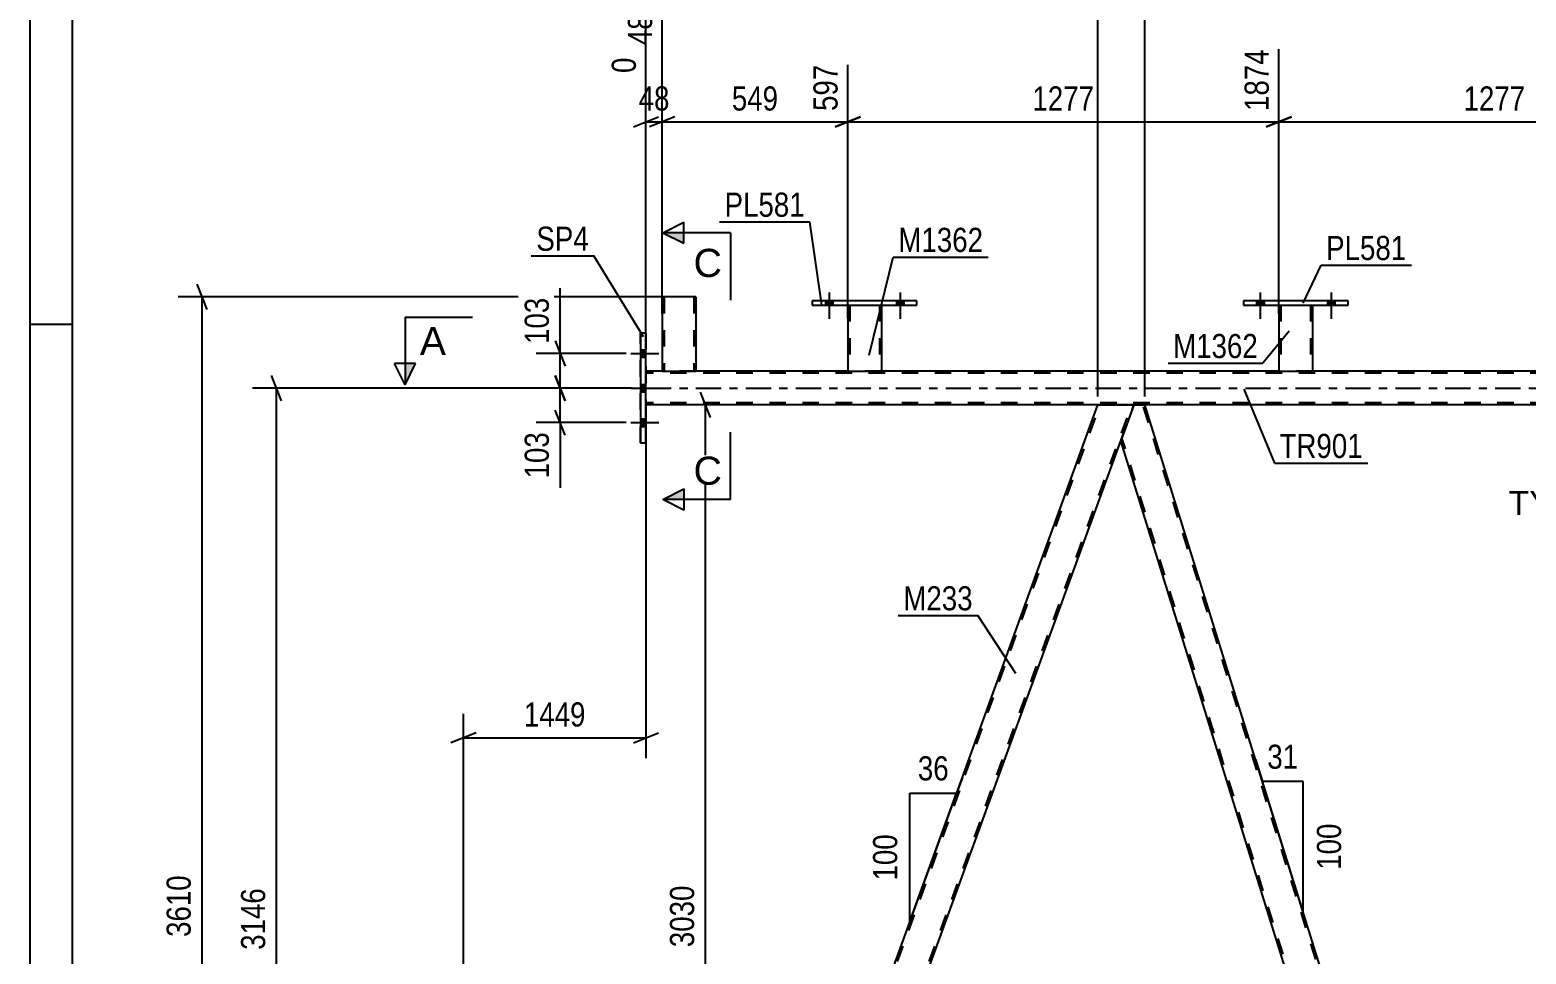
# Model space of a CAD drawing. Header units: millimetres. Extents: x 0 to 841, y 0 to 594.
# Drawn here: x 0 to 177.3, y 372.4 to 481.9 of the extents above; entities that cross this region are included whole.
import ezdxf

# ---------------------------------------------------------------- set-up
doc = ezdxf.new("R2010")
doc.units = ezdxf.units.MM
doc.linetypes.add('DXK_LINE_DOT2', pattern=[3.9198, 1.9599, -1.9599])
doc.linetypes.add('DXK_LINE_DOT3', pattern=[5.9187, 2.979, -0.9799, 0.9799, -0.9799])
doc.styles.add('Arial', font='ARIAL.TTF', dxfattribs={"height": 0.2})
doc.styles.add('Arial Narrow', font='ARIALN.TTF', dxfattribs={"height": 0.2})

# ---------------------------------------------------------------- blocks, each defined once
blk = doc.blocks.new('Unknown-283133975-1133')
at = {"color": 5, "linetype": 'Continuous'}
for p, q in [((0, 594), (0, 0)), ((5, 589), (5, 5)), ((5, 447), (0, 447))]:
    blk.add_line(p, q, dxfattribs=at)
blk = doc.blocks.new('Bolt-283133975-2356 - 2347')
at = {"linetype": 'Continuous'}
for points in [[(145.33, 449.32), (146.21, 449.32), (146.21, 449.8), (145.33, 449.8)], [(153.73, 449.32), (154.61, 449.32), (154.61, 449.8), (153.73, 449.8)]]:
    blk.add_hatch(color=1, dxfattribs=at).paths.add_polyline_path(points)
at = {"color": 1, "linetype": 'Continuous'}
for p, q in [((145.77, 450.8), (145.77, 447.68)), ((154.17, 450.8), (154.17, 447.68)), ((145.33, 449.8), (145.33, 449.32)), ((146.21, 449.8), (146.21, 449.32)), ((153.73, 449.8), (153.73, 449.32)), ((154.61, 449.8), (154.61, 449.32))]:
    blk.add_line(p, q, dxfattribs=at)
blk = doc.blocks.new('Bolt-283133975-2357 - 2347')
at = {"linetype": 'Continuous'}
for points in [[(94.25, 449.32), (95.13, 449.32), (95.13, 449.8), (94.25, 449.8)], [(102.65, 449.32), (103.53, 449.32), (103.53, 449.8), (102.65, 449.8)]]:
    blk.add_hatch(color=1, dxfattribs=at).paths.add_polyline_path(points)
at = {"color": 1, "linetype": 'Continuous'}
for p, q in [((94.69, 450.8), (94.69, 447.68)), ((103.09, 450.8), (103.09, 447.68)), ((94.25, 449.8), (94.25, 449.32)), ((95.13, 449.8), (95.13, 449.32)), ((102.65, 449.8), (102.65, 449.32)), ((103.53, 449.8), (103.53, 449.32))]:
    blk.add_line(p, q, dxfattribs=at)
blk = doc.blocks.new('Bolt-283133975-2358 - 2347')
at = {"linetype": 'Continuous'}
for points in [[(94.25, 449.32), (95.13, 449.32), (95.13, 449.8), (94.25, 449.8)], [(102.65, 449.32), (103.53, 449.32), (103.53, 449.8), (102.65, 449.8)]]:
    blk.add_hatch(color=1, dxfattribs=at).paths.add_polyline_path(points)
at = {"color": 1, "linetype": 'Continuous'}
for p, q in [((94.69, 450.8), (94.69, 447.68)), ((103.09, 450.8), (103.09, 447.68)), ((94.25, 449.8), (94.25, 449.32)), ((95.13, 449.8), (95.13, 449.32)), ((102.65, 449.8), (102.65, 449.32)), ((103.53, 449.8), (103.53, 449.32))]:
    blk.add_line(p, q, dxfattribs=at)
blk = doc.blocks.new('Part-283133975-2486 - 2347')
at = {"color": 2, "linetype": 'Continuous'}
for p, q in [((147.97, 449.32), (147.97, 441.48)), ((151.97, 449.32), (151.97, 441.48)), ((147.97, 441.48), (151.97, 441.48))]:
    blk.add_line(p, q, dxfattribs=at)
at = {"color": 7, "linetype": 'DXK_LINE_DOT2'}
for p, q in [((147.97, 449.32), (151.97, 449.32)), ((147.97, 449.32), (147.97, 449.32)), ((147.97, 449.32), (147.97, 449.32)), ((148.21, 449.32), (148.21, 441.48)), ((151.73, 449.32), (151.73, 441.48)), ((151.97, 449.32), (151.97, 449.32)), ((151.97, 449.32), (151.97, 449.32)), ((151.67, 441.48), (151.71, 441.48)), ((151.67, 441.48), (151.71, 441.48)), ((151.71, 441.48), (151.73, 441.48)), ((151.71, 441.48), (151.73, 441.48))]:
    blk.add_line(p, q, dxfattribs=at)
blk = doc.blocks.new('Part-283133975-2491 - 2347')
at = {"color": 2, "linetype": 'Continuous'}
for p, q in [((143.77, 449.8), (143.77, 449.32)), ((156.17, 449.8), (143.77, 449.8)), ((143.77, 449.32), (156.17, 449.32)), ((156.17, 449.32), (156.17, 449.8))]:
    blk.add_line(p, q, dxfattribs=at)
blk = doc.blocks.new('Part-283133975-2496 - 2347')
at = {"color": 2, "linetype": 'Continuous'}
for p, q in [((96.89, 449.32), (96.89, 441.48)), ((100.89, 449.32), (100.89, 441.48)), ((96.89, 441.48), (100.89, 441.48))]:
    blk.add_line(p, q, dxfattribs=at)
at = {"color": 7, "linetype": 'DXK_LINE_DOT2'}
for p, q in [((96.89, 449.32), (100.89, 449.32)), ((96.89, 449.32), (96.89, 449.32)), ((96.89, 449.32), (96.89, 449.32)), ((97.13, 449.32), (97.13, 441.48)), ((100.65, 449.32), (100.65, 441.48)), ((100.89, 449.32), (100.89, 449.32)), ((100.89, 449.32), (100.89, 449.32)), ((100.59, 441.48), (100.63, 441.48)), ((100.59, 441.48), (100.63, 441.48)), ((100.63, 441.48), (100.65, 441.48)), ((100.63, 441.48), (100.65, 441.48))]:
    blk.add_line(p, q, dxfattribs=at)
blk = doc.blocks.new('Part-283133975-2501 - 2347')
at = {"color": 2, "linetype": 'Continuous'}
for p, q in [((92.69, 449.8), (92.69, 449.32)), ((105.09, 449.8), (92.69, 449.8)), ((92.69, 449.32), (105.09, 449.32)), ((105.09, 449.32), (105.09, 449.8))]:
    blk.add_line(p, q, dxfattribs=at)
blk = doc.blocks.new('Part-283133975-2544 - 2347')
at = {"color": 2, "linetype": 'Continuous'}
for p, q in [((74.91, 450.28), (74.91, 441.48)), ((78.91, 450.28), (74.91, 450.28)), ((78.91, 450.28), (78.91, 441.48)), ((74.91, 441.48), (78.91, 441.48))]:
    blk.add_line(p, q, dxfattribs=at)
at = {"color": 7, "linetype": 'DXK_LINE_DOT2'}
for p, q in [((75.15, 450.28), (75.15, 441.48)), ((78.6, 450.28), (78.61, 450.28)), ((78.61, 450.28), (78.65, 450.28)), ((78.65, 450.28), (78.67, 450.28)), ((78.67, 450.28), (78.67, 441.48)), ((78.65, 441.48), (78.61, 441.48)), ((78.65, 441.48), (78.61, 441.48)), ((78.67, 441.48), (78.65, 441.48)), ((78.65, 441.48), (78.67, 441.48))]:
    blk.add_line(p, q, dxfattribs=at)
blk = doc.blocks.new('Bolt-283133975-2547 - 2347')
at = {"linetype": 'Continuous'}
for points in [[(145.33, 449.32), (146.21, 449.32), (146.21, 449.8), (145.33, 449.8)], [(153.73, 449.32), (154.61, 449.32), (154.61, 449.8), (153.73, 449.8)]]:
    blk.add_hatch(color=1, dxfattribs=at).paths.add_polyline_path(points)
at = {"color": 1, "linetype": 'Continuous'}
for p, q in [((145.77, 450.8), (145.77, 447.68)), ((154.17, 450.8), (154.17, 447.68)), ((145.33, 449.8), (145.33, 449.32)), ((146.21, 449.8), (146.21, 449.32)), ((153.73, 449.8), (153.73, 449.32)), ((154.61, 449.8), (154.61, 449.32))]:
    blk.add_line(p, q, dxfattribs=at)
blk = doc.blocks.new('Bolt-283133975-2572 - 2347')
at = {"linetype": 'Continuous'}
for points in [[(72.99, 443.14), (72.99, 444.02), (72.35, 444.02), (72.35, 443.14)], [(72.99, 443.14), (72.99, 444.02), (72.35, 444.02), (72.35, 443.14)], [(72.99, 443.14), (72.99, 444.02), (72.35, 444.02), (72.35, 443.14)], [(72.99, 439.04), (72.99, 439.92), (72.35, 439.92), (72.35, 439.04)], [(72.99, 439.04), (72.99, 439.92), (72.35, 439.92), (72.35, 439.04)], [(72.99, 434.94), (72.99, 435.82), (72.35, 435.82), (72.35, 434.94)], [(72.99, 434.94), (72.99, 435.82), (72.35, 435.82), (72.35, 434.94)], [(72.99, 434.94), (72.99, 435.82), (72.35, 435.82), (72.35, 434.94)]]:
    blk.add_hatch(color=1, dxfattribs=at).paths.add_polyline_path(points)
at = {"color": 1, "linetype": 'Continuous'}
for p, q in [((71.19, 443.58), (74.51, 443.58)), ((71.19, 443.58), (74.51, 443.58)), ((71.19, 443.58), (74.51, 443.58)), ((72.35, 444.02), (72.99, 444.02)), ((72.35, 444.02), (72.99, 444.02)), ((72.35, 444.02), (72.99, 444.02)), ((72.35, 443.14), (72.99, 443.14)), ((72.35, 443.14), (72.99, 443.14)), ((72.35, 443.14), (72.99, 443.14)), ((72.35, 439.92), (72.99, 439.92)), ((72.35, 439.92), (72.99, 439.92)), ((71.19, 439.48), (74.51, 439.48)), ((71.19, 439.48), (74.51, 439.48)), ((72.35, 439.04), (72.99, 439.04)), ((72.35, 439.04), (72.99, 439.04)), ((71.19, 435.38), (74.51, 435.38)), ((71.19, 435.38), (74.51, 435.38)), ((71.19, 435.38), (74.51, 435.38)), ((72.35, 435.82), (72.99, 435.82)), ((72.35, 435.82), (72.99, 435.82)), ((72.35, 435.82), (72.99, 435.82)), ((72.35, 434.94), (72.99, 434.94)), ((72.35, 434.94), (72.99, 434.94)), ((72.35, 434.94), (72.99, 434.94))]:
    blk.add_line(p, q, dxfattribs=at)
blk = doc.blocks.new('Part-283133975-2634 - 2347')
at = {"color": 2, "linetype": 'Continuous'}
for p, q in [((74.91, 441.48), (72.99, 441.48)), ((96.89, 441.48), (78.91, 441.48)), ((147.97, 441.48), (100.89, 441.48)), ((199.05, 441.48), (151.97, 441.48)), ((126.54, 437.48), (72.99, 437.48)), ((211.67, 437.48), (132.11, 437.48))]:
    blk.add_line(p, q, dxfattribs=at)
at = {"color": 7, "linetype": 'DXK_LINE_DOT2'}
for p, q in [((72.99, 437.48), (72.99, 441.48)), ((78.91, 441.48), (74.91, 441.48)), ((100.89, 441.48), (96.89, 441.48)), ((151.97, 441.48), (147.97, 441.48)), ((736.33, 441.24), (72.99, 441.24)), ((72.99, 437.96), (72.99, 441)), ((736.33, 437.72), (72.99, 437.72)), ((72.99, 437.48), (72.99, 437.52)), ((132.11, 437.48), (126.54, 437.48))]:
    blk.add_line(p, q, dxfattribs=at)
at = {"color": 7, "linetype": 'DXK_LINE_DOT3'}
blk.add_line((72.99, 439.48), (736.33, 439.48), dxfattribs=at)
blk = doc.blocks.new('Part-283133975-2747 - 2347')
at = {"color": 7, "linetype": 'DXK_LINE_DOT2'}
for p, q in [((167.81, 316.26), (211.93, 437.48)), ((171.55, 316.26), (215.67, 437.48)), ((215.93, 437.48), (214.38, 433.23)), ((167.55, 316.26), (169.31, 321.08)), ((171.81, 316.26), (173.56, 321.08)), ((171.81, 316.26), (167.55, 316.26)), ((171.3, 316.26), (168.06, 316.26))]:
    blk.add_line(p, q, dxfattribs=at)
at = {"color": 2, "linetype": 'Continuous'}
for p, q in [((211.67, 437.48), (169.31, 321.08)), ((215.93, 437.48), (211.67, 437.48)), ((173.56, 321.08), (214.38, 433.23))]:
    blk.add_line(p, q, dxfattribs=at)
blk = doc.blocks.new('Part-283133975-2752 - 2347')
at = {"color": 2, "linetype": 'Continuous'}
for p, q in [((82.42, 316.26), (126.54, 437.48)), ((126.54, 437.48), (130.79, 437.48)), ((86.67, 316.26), (129.25, 433.23))]:
    blk.add_line(p, q, dxfattribs=at)
at = {"color": 7, "linetype": 'DXK_LINE_DOT2'}
for p, q in [((82.67, 316.26), (126.79, 437.48)), ((86.42, 316.26), (130.54, 437.48)), ((129.25, 433.23), (130.79, 437.48)), ((86.67, 316.26), (82.42, 316.26)), ((86.16, 316.26), (82.93, 316.26))]:
    blk.add_line(p, q, dxfattribs=at)
blk = doc.blocks.new('Part-283133975-2757 - 2347')
at = {"color": 2, "linetype": 'Continuous'}
for p, q in [((130.79, 437.48), (129.25, 433.23)), ((130.79, 437.48), (132.11, 437.48)), ((168.39, 321.08), (132.11, 437.48)), ((164.2, 321.08), (129.25, 433.23))]:
    blk.add_line(p, q, dxfattribs=at)
at = {"color": 7, "linetype": 'DXK_LINE_DOT2'}
for p, q in [((168.68, 319.36), (131.86, 437.48)), ((165.96, 316.26), (129.38, 433.6)), ((165.71, 316.26), (164.2, 321.08)), ((168.82, 319.73), (168.39, 321.08)), ((167.55, 316.26), (168.82, 319.73)), ((167.55, 316.26), (168.82, 319.73)), ((165.71, 316.26), (167.55, 316.26)), ((166.21, 316.26), (167.55, 316.26))]:
    blk.add_line(p, q, dxfattribs=at)
blk = doc.blocks.new('Part-283133975-2763 - 2347')
at = {"color": 2, "linetype": 'Continuous'}
for p, q in [((72.35, 445.98), (72.35, 445.98)), ((72.99, 445.98), (72.35, 445.98)), ((72.35, 445.98), (72.35, 432.98)), ((72.99, 445.98), (72.99, 445.98)), ((72.99, 432.98), (72.99, 445.98)), ((72.35, 432.98), (72.35, 432.98)), ((72.35, 432.98), (72.99, 432.98)), ((72.99, 432.98), (72.99, 432.98))]:
    blk.add_line(p, q, dxfattribs=at)
at = {"color": 7, "linetype": 'DXK_LINE_DOT2'}
for p, q in [((72.35, 432.98), (72.35, 445.98)), ((72.99, 445.98), (72.99, 432.98))]:
    blk.add_line(p, q, dxfattribs=at)
blk = doc.blocks.new('StraightDimension-283133975-9279 - 2347')
at = {"color": 7, "linetype": 'Continuous'}
for p, q in [((147.97, 448.28), (147.97, 479.63)), ((96.89, 447.74), (96.89, 477.8)), ((98.39, 471.62), (95.39, 470.42)), ((146.47, 470.42), (149.47, 471.62)), ((96.89, 471.02), (147.97, 471.02))]:
    blk.add_line(p, q, dxfattribs=at)
at = {"color": 0, "linetype": 'Continuous'}
blk.add_wipeout([(147.37, 480.23), (143.17, 480.23), (143.17, 471.72), (147.37, 471.72)], dxfattribs=at)
at = {"color": 0}
blk.add_wipeout([(126.68, 471.77), (126.68, 475.97), (118.17, 475.97), (118.17, 471.77)], dxfattribs=at)
at = {"color": 3, "linetype": 'Continuous', "style": 'Arial Narrow'}
blk.add_text('1874', height=2.863, rotation=90.0002, dxfattribs=at).set_placement((146.77, 472.32))
at = {"color": 3, "style": 'Arial Narrow'}
blk.add_text('1277', height=2.863, dxfattribs=at).set_placement((118.77, 472.37))
blk = doc.blocks.new('StraightDimension-283133975-9281 - 2347')
at = {"color": 7, "linetype": 'Continuous'}
for p, q in [((74.91, 448.28), (74.91, 483.77)), ((72.99, 442.48), (72.99, 478.64)), ((71.49, 470.42), (74.49, 471.62)), ((76.41, 471.62), (73.41, 470.42)), ((72.99, 471.02), (74.91, 471.02))]:
    blk.add_line(p, q, dxfattribs=at)
at = {"color": 0, "linetype": 'Continuous'}
blk.add_wipeout([(74.31, 484.37), (70.11, 484.37), (70.11, 479.52), (74.31, 479.52)], dxfattribs=at)
at = {"color": 0}
blk.add_wipeout([(76.38, 471.77), (76.38, 475.97), (71.52, 475.97), (71.52, 471.77)], dxfattribs=at)
at = {"color": 3, "linetype": 'Continuous', "style": 'Arial Narrow'}
blk.add_text('48', height=2.863, rotation=90.0002, dxfattribs=at).set_placement((73.71, 480.12))
at = {"color": 3, "style": 'Arial Narrow'}
blk.add_text('48', height=2.863, dxfattribs=at).set_placement((72.12, 472.37))
at = {"color": 0, "linetype": 'Continuous'}
blk.add_wipeout([(72.39, 479.24), (68.19, 479.24), (68.19, 476.22), (72.39, 476.22)], dxfattribs=at)
at = {"color": 3, "linetype": 'Continuous', "style": 'Arial Narrow'}
blk.add_text('0', height=2.86, rotation=90.0002, dxfattribs=at).set_placement((71.79, 476.82))
blk = doc.blocks.new('StraightDimension-283133975-9280 - 2347')
at = {"color": 7, "linetype": 'Continuous'}
for p, q in [((74.91, 448.28), (74.91, 483.77)), ((96.89, 447.74), (96.89, 477.8)), ((76.41, 471.62), (73.41, 470.42)), ((95.39, 470.42), (98.39, 471.62)), ((74.91, 471.02), (96.89, 471.02))]:
    blk.add_line(p, q, dxfattribs=at)
at = {"color": 0, "linetype": 'Continuous'}
blk.add_wipeout([(96.29, 478.4), (92.09, 478.4), (92.09, 471.72), (96.29, 471.72)], dxfattribs=at)
at = {"color": 0}
blk.add_wipeout([(89.24, 471.77), (89.24, 475.97), (82.56, 475.97), (82.56, 471.77)], dxfattribs=at)
at = {"color": 3, "linetype": 'Continuous', "style": 'Arial Narrow'}
blk.add_text('597', height=2.863, rotation=90.0002, dxfattribs=at).set_placement((95.69, 472.32))
at = {"color": 3, "style": 'Arial Narrow'}
blk.add_text('549', height=2.863, dxfattribs=at).set_placement((83.16, 472.37))
blk = doc.blocks.new('AngleDimension-283133975-16685 - 2347')
at = {"color": 7, "linetype": 'Continuous'}
for p, q in [((145.21, 395.45), (146.02, 392.86)), ((150.84, 392.86), (146.02, 392.86)), ((150.84, 377.4), (146.02, 392.86)), ((150.84, 377.4), (150.84, 392.86))]:
    blk.add_line(p, q, dxfattribs=at)
at = {"color": 0}
blk.add_wipeout([(155.94, 388.47), (151.74, 388.47), (151.74, 381.79), (155.94, 381.79)], dxfattribs=at)
at = {"color": 3, "style": 'Arial Narrow'}
blk.add_text('100', height=2.863, rotation=90.0002, dxfattribs=at).set_placement((155.34, 382.39))
at = {"color": 0}
blk.add_wipeout([(150.86, 393.76), (150.86, 397.96), (146, 397.96), (146, 393.76)], dxfattribs=at)
at = {"color": 3, "style": 'Arial Narrow'}
blk.add_text('31', height=2.863, dxfattribs=at).set_placement((146.6, 394.36))
blk = doc.blocks.new('StraightDimension-283133975-3711 - 2347')
at = {"color": 7, "linetype": 'Continuous'}
for p, q in [((77.91, 450.28), (17.55, 450.28)), ((21, 448.78), (19.8, 451.78)), ((20.4, 305.88), (20.4, 450.28)), ((19.8, 307.38), (21, 304.38)), ((175.26, 305.88), (17.55, 305.88))]:
    blk.add_line(p, q, dxfattribs=at)
at = {"color": 0}
blk.add_wipeout([(19.65, 382.34), (15.45, 382.34), (15.45, 373.83), (19.65, 373.83)], dxfattribs=at)
at = {"color": 3, "style": 'Arial Narrow'}
blk.add_text('3610', height=2.863, rotation=90.0002, dxfattribs=at).set_placement((19.05, 374.43))
blk = doc.blocks.new('StraightDimension-283133975-3669 - 2347')
at = {"color": 7, "linetype": 'Continuous'}
for p, q in [((62.23, 440.98), (63.43, 437.98)), ((70.65, 439.48), (59.98, 439.48)), ((62.83, 435.38), (62.83, 439.48)), ((63.43, 433.88), (62.23, 436.88)), ((70.65, 435.38), (59.98, 435.38))]:
    blk.add_line(p, q, dxfattribs=at)
at = {"color": 0}
blk.add_wipeout([(62.08, 434.86), (57.88, 434.86), (57.88, 428.17), (62.08, 428.17)], dxfattribs=at)
at = {"color": 7, "linetype": 'Continuous'}
blk.add_line((62.83, 435.38), (62.83, 427.65), dxfattribs=at)
blk.add_line((62.83, 435.38), (62.83, 427.65), dxfattribs=at)
at = {"color": 3, "style": 'Arial Narrow'}
blk.add_text('103', height=2.863, rotation=90.0002, dxfattribs=at).set_placement((61.48, 428.77))
blk = doc.blocks.new('StraightDimension-283133975-2936 - 2347')
at = {"color": 7, "linetype": 'Continuous'}
for p, q in [((72.99, 436.48), (72.99, 395.62)), ((51.37, 317.26), (51.37, 400.87)), ((52.87, 398.62), (49.87, 397.42)), ((51.37, 398.02), (72.99, 398.02)), ((71.49, 397.42), (74.49, 398.62))]:
    blk.add_line(p, q, dxfattribs=at)
at = {"color": 0}
blk.add_wipeout([(66.44, 398.77), (66.44, 402.97), (57.92, 402.97), (57.92, 398.77)], dxfattribs=at)
at = {"color": 3, "style": 'Arial Narrow'}
blk.add_text('1449', height=2.863, dxfattribs=at).set_placement((58.52, 399.37))
blk = doc.blocks.new('AngleDimension-283133975-16714 - 2347')
at = {"color": 7, "linetype": 'Continuous'}
for p, q in [((110.47, 393.34), (109.79, 391.48)), ((104.25, 391.48), (109.79, 391.48)), ((104.25, 376.25), (109.79, 391.48)), ((104.25, 376.25), (104.25, 391.48))]:
    blk.add_line(p, q, dxfattribs=at)
at = {"color": 0}
blk.add_wipeout([(103.35, 387.21), (99.15, 387.21), (99.15, 380.52), (103.35, 380.52)], dxfattribs=at)
at = {"color": 3, "style": 'Arial Narrow'}
blk.add_text('100', height=2.863, rotation=90.0002, dxfattribs=at).set_placement((102.75, 381.12))
at = {"color": 0}
blk.add_wipeout([(109.45, 392.38), (109.45, 396.58), (104.6, 396.58), (104.6, 392.38)], dxfattribs=at)
at = {"color": 3, "style": 'Arial Narrow'}
blk.add_text('36', height=2.863, dxfattribs=at).set_placement((105.2, 392.98))
blk = doc.blocks.new('StraightDimension-283133975-19259 - 2347')
at = {"color": 7, "linetype": 'Continuous'}
for p, q in [((132.11, 438.48), (132.11, 503.18)), ((126.54, 438.48), (126.54, 498.68)), ((125.04, 489.47), (128.04, 490.67)), ((126.54, 490.07), (132.11, 490.07)), ((133.61, 490.67), (130.61, 489.47))]:
    blk.add_line(p, q, dxfattribs=at)
at = {"color": 0}
blk.add_wipeout([(132.67, 490.82), (132.67, 495.02), (125.98, 495.02), (125.98, 490.82)], dxfattribs=at)
at = {"color": 3, "style": 'Arial Narrow'}
blk.add_text('139', height=2.863, dxfattribs=at).set_placement((126.58, 491.42))
at = {"color": 0, "linetype": 'Continuous'}
blk.add_wipeout([(131.51, 503.78), (127.31, 503.78), (127.31, 495.27), (131.51, 495.27)], dxfattribs=at)
at = {"color": 3, "linetype": 'Continuous', "style": 'Arial Narrow'}
blk.add_text('1478', height=2.863, rotation=90.0002, dxfattribs=at).set_placement((130.91, 495.87))
blk = doc.blocks.new('StraightDimension-283133975-2907 - 2347')
at = {"color": 7, "linetype": 'Continuous'}
for p, q in [((29.82, 437.98), (28.62, 440.98)), ((71.35, 439.48), (26.37, 439.48)), ((29.22, 313.62), (29.22, 439.48)), ((28.62, 315.12), (29.82, 312.12)), ((50.37, 313.62), (26.37, 313.62))]:
    blk.add_line(p, q, dxfattribs=at)
at = {"color": 0}
blk.add_wipeout([(28.47, 380.81), (24.27, 380.81), (24.27, 372.3), (28.47, 372.3)], dxfattribs=at)
at = {"color": 3, "style": 'Arial Narrow'}
blk.add_text('3146', height=2.863, rotation=90.0002, dxfattribs=at).set_placement((27.87, 372.9))
blk = doc.blocks.new('StraightDimension-283133975-2925 - 2347')
at = {"color": 7, "linetype": 'Continuous'}
for p, q in [((80.64, 435.98), (79.44, 438.98)), ((137.98, 437.48), (77.19, 437.48)), ((80.04, 316.26), (80.04, 437.48)), ((79.44, 317.76), (80.64, 314.76)), ((169.75, 316.26), (77.19, 316.26))]:
    blk.add_line(p, q, dxfattribs=at)
at = {"color": 0}
blk.add_wipeout([(79.29, 381.13), (75.09, 381.13), (75.09, 372.62), (79.29, 372.62)], dxfattribs=at)
at = {"color": 3, "style": 'Arial Narrow'}
blk.add_text('3030', height=2.863, rotation=90.0002, dxfattribs=at).set_placement((78.69, 373.22))
blk = doc.blocks.new('StraightDimension-283133975-3679 - 2347')
at = {"color": 7, "linetype": 'Continuous'}
for p, q in [((62.23, 445.08), (63.43, 442.08)), ((70.65, 443.58), (59.98, 443.58)), ((62.83, 439.48), (62.83, 443.58)), ((63.43, 437.98), (62.23, 440.98)), ((70.65, 439.48), (59.98, 439.48))]:
    blk.add_line(p, q, dxfattribs=at)
at = {"color": 0}
blk.add_wipeout([(62.08, 450.79), (57.88, 450.79), (57.88, 444.11), (62.08, 444.11)], dxfattribs=at)
at = {"color": 7, "linetype": 'Continuous'}
blk.add_line((62.83, 443.58), (62.83, 451.32), dxfattribs=at)
blk.add_line((62.83, 443.58), (62.83, 451.32), dxfattribs=at)
at = {"color": 3, "style": 'Arial Narrow'}
blk.add_text('103', height=2.863, rotation=90.0002, dxfattribs=at).set_placement((61.48, 444.71))
blk = doc.blocks.new('StraightDimension-283133975-9278 - 2347')
at = {"color": 7, "linetype": 'Continuous'}
for p, q in [((147.97, 448.28), (147.97, 479.63)), ((199.05, 448.28), (199.05, 479.63)), ((149.47, 471.62), (146.47, 470.42)), ((197.55, 470.42), (200.55, 471.62)), ((147.97, 471.02), (199.05, 471.02))]:
    blk.add_line(p, q, dxfattribs=at)
at = {"color": 0, "linetype": 'Continuous'}
blk.add_wipeout([(198.45, 480.23), (194.25, 480.23), (194.25, 471.72), (198.45, 471.72)], dxfattribs=at)
at = {"color": 0}
blk.add_wipeout([(177.76, 471.77), (177.76, 475.97), (169.25, 475.97), (169.25, 471.77)], dxfattribs=at)
at = {"color": 3, "linetype": 'Continuous', "style": 'Arial Narrow'}
blk.add_text('3151', height=2.863, rotation=90.0002, dxfattribs=at).set_placement((197.85, 472.32))
at = {"color": 3, "style": 'Arial Narrow'}
blk.add_text('1277', height=2.863, dxfattribs=at).set_placement((169.85, 472.37))
blk = doc.blocks.new('StraightDimension-283133975-19258 - 2347')
at = {"color": 7, "linetype": 'Continuous'}
for p, q in [((132.11, 438.48), (132.11, 503.18)), ((211.67, 438.48), (211.67, 498.68)), ((133.61, 490.67), (130.61, 489.47)), ((132.11, 490.07), (211.67, 490.07)), ((210.17, 489.47), (213.17, 490.67))]:
    blk.add_line(p, q, dxfattribs=at)
at = {"color": 0, "linetype": 'Continuous'}
blk.add_wipeout([(211.07, 499.28), (206.87, 499.28), (206.87, 490.77), (211.07, 490.77)], dxfattribs=at)
at = {"color": 0}
blk.add_wipeout([(176.15, 490.82), (176.15, 495.02), (167.64, 495.02), (167.64, 490.82)], dxfattribs=at)
at = {"color": 3, "linetype": 'Continuous', "style": 'Arial Narrow'}
blk.add_text('3467', height=2.863, rotation=90.0002, dxfattribs=at).set_placement((210.47, 491.37))
at = {"color": 3, "style": 'Arial Narrow'}
blk.add_text('1989', height=2.863, dxfattribs=at).set_placement((168.24, 491.42))
blk = doc.blocks.new('StraightDimension-283133975-19260 - 2347')
at = {"color": 7, "linetype": 'Continuous'}
for p, q in [((126.54, 438.48), (126.54, 498.68)), ((72.99, 442.48), (72.99, 493.19)), ((74.49, 490.67), (71.49, 489.47)), ((72.99, 490.07), (126.54, 490.07)), ((125.04, 489.47), (128.04, 490.67))]:
    blk.add_line(p, q, dxfattribs=at)
at = {"color": 0, "linetype": 'Continuous'}
for points in [[(125.94, 499.28), (121.74, 499.28), (121.74, 490.77), (125.94, 490.77)], [(72.39, 493.79), (68.19, 493.79), (68.19, 490.77), (72.39, 490.77)]]:
    blk.add_wipeout(points, dxfattribs=at)
at = {"color": 0}
blk.add_wipeout([(104.02, 490.82), (104.02, 495.02), (95.51, 495.02), (95.51, 490.82)], dxfattribs=at)
at = {"color": 3, "linetype": 'Continuous', "style": 'Arial Narrow'}
for s, height, p in [('1339', 2.863, (125.34, 491.37)), ('0', 2.86, (71.79, 491.37))]:
    blk.add_text(s, height=height, rotation=90.0002, dxfattribs=at).set_placement(p)
at = {"color": 3, "style": 'Arial Narrow'}
blk.add_text('1339', height=2.863, dxfattribs=at).set_placement((96.11, 491.42))
blk = doc.blocks.new('Mark-283133975-2482 - 2347')
at = {"color": 0}
blk.add_wipeout([(145.49, 443.03), (145.49, 446.03), (135.44, 446.03), (135.44, 443.03)], dxfattribs=at)
blk.add_wipeout([(145.49, 443.03), (145.49, 446.03), (135.44, 446.03), (135.44, 443.03)], dxfattribs=at)
at = {"color": 30, "linetype": 'Continuous'}
for p in [(149.19, 446.22), (134.84, 442.43)]:
    blk.add_line(p, (146.09, 442.43), dxfattribs=at)
at = {"color": 3, "style": 'Arial Narrow'}
blk.add_text('M1362', height=2.863, dxfattribs=at).set_placement((135.44, 443.03))
blk = doc.blocks.new('Mark-283133975-2487 - 2347')
at = {"color": 0}
blk.add_wipeout([(163.07, 454.65), (163.07, 457.65), (153.57, 457.65), (153.57, 454.65)], dxfattribs=at)
blk.add_wipeout([(163.07, 454.65), (163.07, 457.65), (153.57, 457.65), (153.57, 454.65)], dxfattribs=at)
at = {"color": 30, "linetype": 'Continuous'}
for p, q in [((150.84, 449.55), (152.97, 454.05)), ((152.97, 454.05), (163.67, 454.05))]:
    blk.add_line(p, q, dxfattribs=at)
at = {"color": 3, "style": 'Arial Narrow'}
blk.add_text('PL581', height=2.863, dxfattribs=at).set_placement((153.57, 454.65))
blk = doc.blocks.new('Mark-283133975-2492 - 2347')
at = {"color": 0}
blk.add_wipeout([(112.94, 455.61), (112.94, 458.61), (102.89, 458.61), (102.89, 455.61)], dxfattribs=at)
blk.add_wipeout([(112.94, 455.61), (112.94, 458.61), (102.89, 458.61), (102.89, 455.61)], dxfattribs=at)
at = {"color": 30, "linetype": 'Continuous'}
for p, q in [((99.44, 443.37), (102.29, 455.01)), ((102.29, 455.01), (113.54, 455.01))]:
    blk.add_line(p, q, dxfattribs=at)
at = {"color": 3, "style": 'Arial Narrow'}
blk.add_text('M1362', height=2.863, dxfattribs=at).set_placement((102.89, 455.61))
blk = doc.blocks.new('Mark-283133975-2497 - 2347')
at = {"color": 0}
blk.add_wipeout([(91.8, 459.78), (91.8, 462.78), (82.3, 462.78), (82.3, 459.78)], dxfattribs=at)
blk.add_wipeout([(91.8, 459.78), (91.8, 462.78), (82.3, 462.78), (82.3, 459.78)], dxfattribs=at)
at = {"color": 30, "linetype": 'Continuous'}
for p in [(81.7, 459.18), (93.81, 449.32)]:
    blk.add_line(p, (92.4, 459.18), dxfattribs=at)
at = {"color": 3, "style": 'Arial Narrow'}
blk.add_text('PL581', height=2.863, dxfattribs=at).set_placement((82.3, 459.78))
blk = doc.blocks.new('Mark-283133975-2630 - 2347')
at = {"color": 0}
blk.add_wipeout([(157.91, 431.19), (157.91, 434.19), (148.05, 434.19), (148.05, 431.19)], dxfattribs=at)
blk.add_wipeout([(157.91, 431.19), (157.91, 434.19), (148.05, 434.19), (148.05, 431.19)], dxfattribs=at)
at = {"color": 30, "linetype": 'Continuous'}
for p, q in [((143.83, 439.33), (147.45, 430.59)), ((147.45, 430.59), (158.51, 430.59))]:
    blk.add_line(p, q, dxfattribs=at)
at = {"color": 3, "style": 'Arial Narrow'}
blk.add_text('TR901', height=2.863, dxfattribs=at).set_placement((148.05, 431.19))
blk = doc.blocks.new('Mark-283133975-2748 - 2347')
at = {"color": 0}
blk.add_wipeout([(111.7, 413.13), (111.7, 416.13), (103.48, 416.13), (103.48, 413.13)], dxfattribs=at)
blk.add_wipeout([(111.7, 413.13), (111.7, 416.13), (103.48, 416.13), (103.48, 413.13)], dxfattribs=at)
at = {"color": 30, "linetype": 'Continuous'}
for p in [(102.88, 412.53), (116.82, 405.67)]:
    blk.add_line(p, (112.3, 412.53), dxfattribs=at)
at = {"color": 3, "style": 'Arial Narrow'}
blk.add_text('M233', height=2.863, dxfattribs=at).set_placement((103.48, 413.13))
blk = doc.blocks.new('Mark-283133975-2759 - 2347')
at = {"color": 0}
blk.add_wipeout([(66.21, 455.75), (66.21, 458.75), (60, 458.75), (60, 455.75)], dxfattribs=at)
blk.add_wipeout([(66.21, 455.75), (66.21, 458.75), (60, 458.75), (60, 455.75)], dxfattribs=at)
at = {"color": 30, "linetype": 'Continuous'}
for p in [(59.4, 455.15), (72.71, 445.54)]:
    blk.add_line(p, (66.81, 455.15), dxfattribs=at)
at = {"color": 3, "style": 'Arial Narrow'}
blk.add_text('SP4', height=2.863, dxfattribs=at).set_placement((60, 455.75))
blk = doc.blocks.new('SectionMark-283133975-4191 - 2347')
at = {"linetype": 'Continuous'}
blk.add_hatch(color=6, dxfattribs=at).paths.add_polyline_path([(44.44, 442.38), (45.69, 442.38), (44.44, 439.88)])
at = {"color": 6, "linetype": 'Continuous'}
for p, q in [((44.44, 447.88), (52.44, 447.88)), ((44.44, 447.88), (44.44, 439.88)), ((44.44, 439.88), (43.19, 442.38)), ((45.69, 442.38), (43.19, 442.38)), ((44.44, 439.88), (45.69, 442.38))]:
    blk.add_line(p, q, dxfattribs=at)
at = {"color": 0, "linetype": 'Continuous'}
blk.add_wipeout([(49.3, 443.38), (49.3, 446.88), (46.19, 446.88), (46.19, 443.38)], dxfattribs=at)
at = {"color": 3, "linetype": 'Continuous', "style": 'Arial'}
blk.add_text('A', height=3.34, dxfattribs=at).set_placement((46.19, 443.38))
blk = doc.blocks.new('WeldMark-283133975-4244 - 2347')
at = {"linetype": 'Continuous'}
blk.add_hatch(color=30, dxfattribs=at).paths.add_polyline_path([(209.01, 435.91), (211.67, 437.48), (210.06, 434.84)])
at = {"color": 30, "linetype": 'Continuous'}
blk.add_line((211.67, 437.48), (199.29, 425.32), dxfattribs=at)
at = {"color": 3, "linetype": 'Continuous'}
for q in [(182.58, 429.61), (182.58, 421.04)]:
    blk.add_line((186.86, 425.32), q, dxfattribs=at)
for start, end in [(90, 270), (270, 90)]:
    blk.add_arc((199.29, 425.32), 1.5, start, end, dxfattribs=at)
at = {"color": 0}
blk.add_wipeout([(191.39, 421.22), (191.39, 424.62), (188.76, 424.62), (188.76, 421.22)], dxfattribs=at)
at = {"color": 30, "linetype": 'Continuous'}
blk.add_line((186.86, 425.32), (199.29, 425.32), dxfattribs=at)
at = {"color": 3, "linetype": 'Continuous'}
for p, q in [((192.04, 425.32), (196.33, 425.32)), ((196.33, 425.32), (192.04, 421.04)), ((192.04, 421.04), (192.04, 425.32))]:
    blk.add_line(p, q, dxfattribs=at)
at = {"color": 3, "style": 'Arial'}
blk.add_text('6', height=2.87, dxfattribs=at).set_placement((188.96, 421.42))
at = {"color": 0, "linetype": 'Continuous'}
blk.add_wipeout([(182.96, 424.42), (182.96, 427.42), (175.19, 427.42), (175.19, 424.42)], dxfattribs=at)
blk.add_wipeout([(182.96, 424.42), (182.96, 427.42), (175.19, 427.42), (175.19, 424.42)], dxfattribs=at)
at = {"color": 3, "linetype": 'Continuous', "style": 'Arial'}
blk.add_text('TYP', height=2.865, dxfattribs=at).set_placement((175.19, 424.42))
blk = doc.blocks.new('SectionMark-283133975-20063 - 2347')
at = {"linetype": 'Continuous'}
for points in [[(77.49, 457.89), (77.49, 456.64), (74.99, 457.89)], [(77.49, 427.52), (77.49, 426.27), (74.99, 426.27)]]:
    blk.add_hatch(color=6, dxfattribs=at).paths.add_polyline_path(points)
at = {"color": 6, "linetype": 'Continuous'}
for p, q in [((74.99, 457.89), (77.49, 459.14)), ((77.49, 456.64), (77.49, 459.14)), ((82.99, 457.89), (74.99, 457.89)), ((74.99, 457.89), (77.49, 456.64)), ((82.99, 457.89), (82.99, 449.89)), ((82.99, 426.27), (82.99, 434.27)), ((74.99, 426.27), (77.49, 427.52)), ((77.49, 427.52), (77.49, 425.02)), ((82.99, 426.27), (74.99, 426.27)), ((77.49, 425.02), (74.99, 426.27))]:
    blk.add_line(p, q, dxfattribs=at)
at = {"color": 0, "linetype": 'Continuous'}
for points in [[(81.99, 452.64), (81.99, 456.14), (78.62, 456.14), (78.62, 452.64)], [(81.99, 428.02), (81.99, 431.52), (78.62, 431.52), (78.62, 428.02)]]:
    blk.add_wipeout(points, dxfattribs=at)
at = {"color": 3, "linetype": 'Continuous', "style": 'Arial'}
for p in [(78.62, 452.64), (78.62, 428.02)]:
    blk.add_text('C', height=3.34, dxfattribs=at).set_placement(p)

msp = doc.modelspace()

# ---------------------------------------------------------------- block references
for name in ['Unknown-283133975-1133', 'Part-283133975-2544 - 2347', 'Bolt-283133975-2357 - 2347', 'Bolt-283133975-2358 - 2347', 'Bolt-283133975-2356 - 2347', 'Bolt-283133975-2547 - 2347', 'Part-283133975-2501 - 2347', 'Part-283133975-2496 - 2347', 'Part-283133975-2491 - 2347', 'Part-283133975-2486 - 2347', 'Part-283133975-2763 - 2347', 'Bolt-283133975-2572 - 2347', 'Part-283133975-2634 - 2347', 'Part-283133975-2752 - 2347', 'Part-283133975-2757 - 2347', 'Part-283133975-2747 - 2347']:
    msp.add_blockref(name, (0, 0))

# ---------------------------------------------------------------- next in the draw order: block references
for name in ['StraightDimension-283133975-9281 - 2347', 'StraightDimension-283133975-9279 - 2347', 'AngleDimension-283133975-16685 - 2347']:
    msp.add_blockref(name, (0, 0))

# ---------------------------------------------------------------- next in the draw order: block references
msp.add_blockref('StraightDimension-283133975-9280 - 2347', (0, 0))

# ---------------------------------------------------------------- next in the draw order: block references
msp.add_blockref('StraightDimension-283133975-3711 - 2347', (0, 0))

# ---------------------------------------------------------------- next in the draw order: block references
for name in ['StraightDimension-283133975-19259 - 2347', 'StraightDimension-283133975-9278 - 2347', 'StraightDimension-283133975-3669 - 2347', 'WeldMark-283133975-4244 - 2347', 'AngleDimension-283133975-16714 - 2347']:
    msp.add_blockref(name, (0, 0))

# ---------------------------------------------------------------- next in the draw order: block references
msp.add_blockref('StraightDimension-283133975-2936 - 2347', (0, 0))

# ---------------------------------------------------------------- next in the draw order: block references
for name in ['StraightDimension-283133975-2907 - 2347', 'StraightDimension-283133975-2925 - 2347']:
    msp.add_blockref(name, (0, 0))

# ---------------------------------------------------------------- next in the draw order: block references
for name in ['StraightDimension-283133975-19258 - 2347', 'StraightDimension-283133975-3679 - 2347', 'Mark-283133975-2748 - 2347']:
    msp.add_blockref(name, (0, 0))

# ---------------------------------------------------------------- next in the draw order: block references
for name in ['StraightDimension-283133975-19260 - 2347', 'Mark-283133975-2487 - 2347', 'Mark-283133975-2482 - 2347', 'Mark-283133975-2630 - 2347']:
    msp.add_blockref(name, (0, 0))

# ---------------------------------------------------------------- next in the draw order: block references
for name in ['Mark-283133975-2497 - 2347', 'Mark-283133975-2759 - 2347', 'Mark-283133975-2492 - 2347']:
    msp.add_blockref(name, (0, 0))

# ---------------------------------------------------------------- next in the draw order: block references
msp.add_blockref('SectionMark-283133975-4191 - 2347', (0, 0))

# ---------------------------------------------------------------- next in the draw order: block references
msp.add_blockref('SectionMark-283133975-20063 - 2347', (0, 0))

doc.saveas('drawing.dxf')
